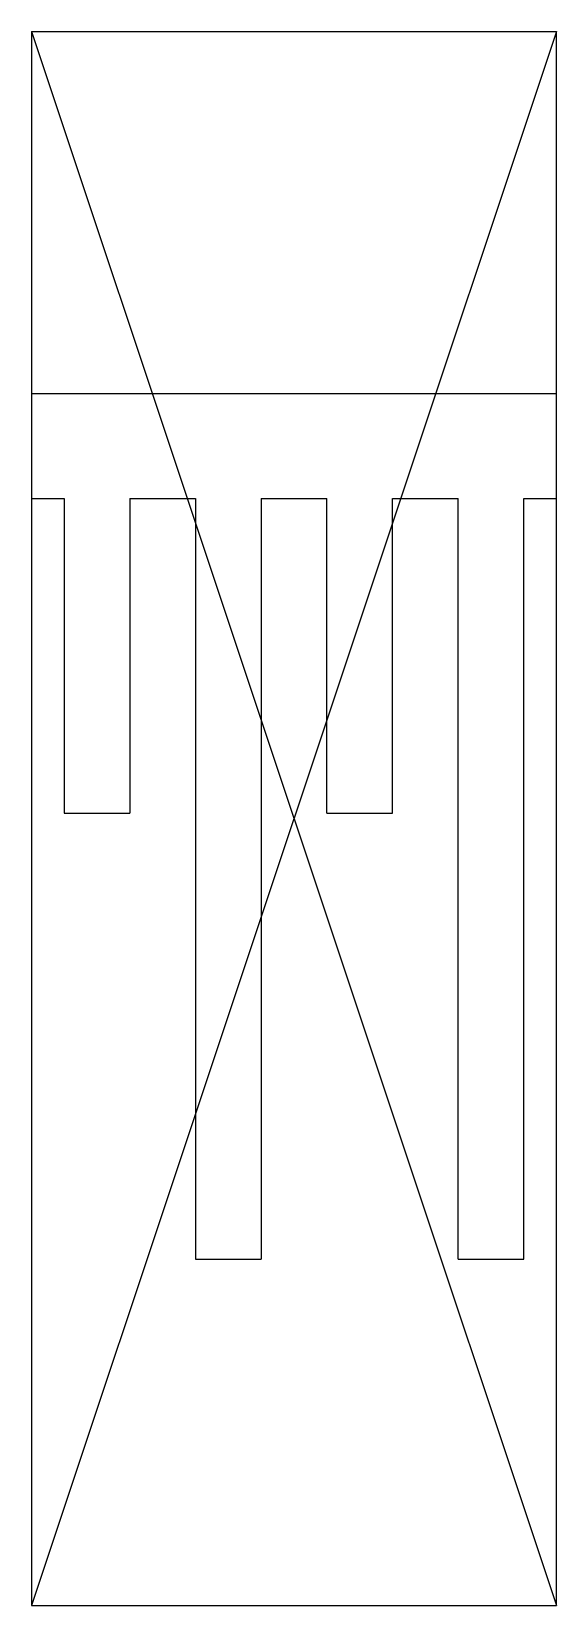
# Model space of a CAD drawing. Header units: metres. Extents: x 0 to 1, y 0 to 3.
import ezdxf

# ---------------------------------------------------------------- set-up
doc = ezdxf.new("R2010")
doc.units = ezdxf.units.M
doc.header["$LTSCALE"] = 0.2

msp = doc.modelspace()

# ---------------------------------------------------------------- linework, layer by layer
for p, q in [((0, 3), (0, 0)), ((0, 3), (1, 3)), ((1, 0), (1, 3)), ((0, 2.31), (1, 2.31)), ((0, 2.11), (0.0625, 2.11)), ((0.0625, 2.11), (0.0625, 1.51)), ((0.1875, 2.11), (0.1875, 1.51)), ((0.1875, 2.11), (0.3125, 2.11)), ((0.3125, 2.11), (0.3125, 0.66)), ((0.4375, 2.11), (0.4375, 0.66)), ((0.4375, 2.11), (0.5625, 2.11)), ((0.5625, 1.51), (0.5625, 2.11)), ((0.6875, 1.51), (0.6875, 2.11)), ((0.6875, 2.11), (0.8125, 2.11)), ((0.8125, 0.66), (0.8125, 2.11)), ((0.9375, 0.66), (0.9375, 2.11)), ((0.9375, 2.11), (1, 2.11)), ((0.0625, 1.51), (0.1875, 1.51)), ((0.5625, 1.51), (0.6875, 1.51)), ((0.3125, 0.66), (0.4375, 0.66)), ((0.8125, 0.66), (0.9375, 0.66)), ((0, 0), (1, 0))]:
    msp.add_line(p, q)
for points in [[(1, 3), (0, 0)], [(0, 3), (1, 0)]]:
    msp.add_lwpolyline(points)

doc.saveas('drawing.dxf')
